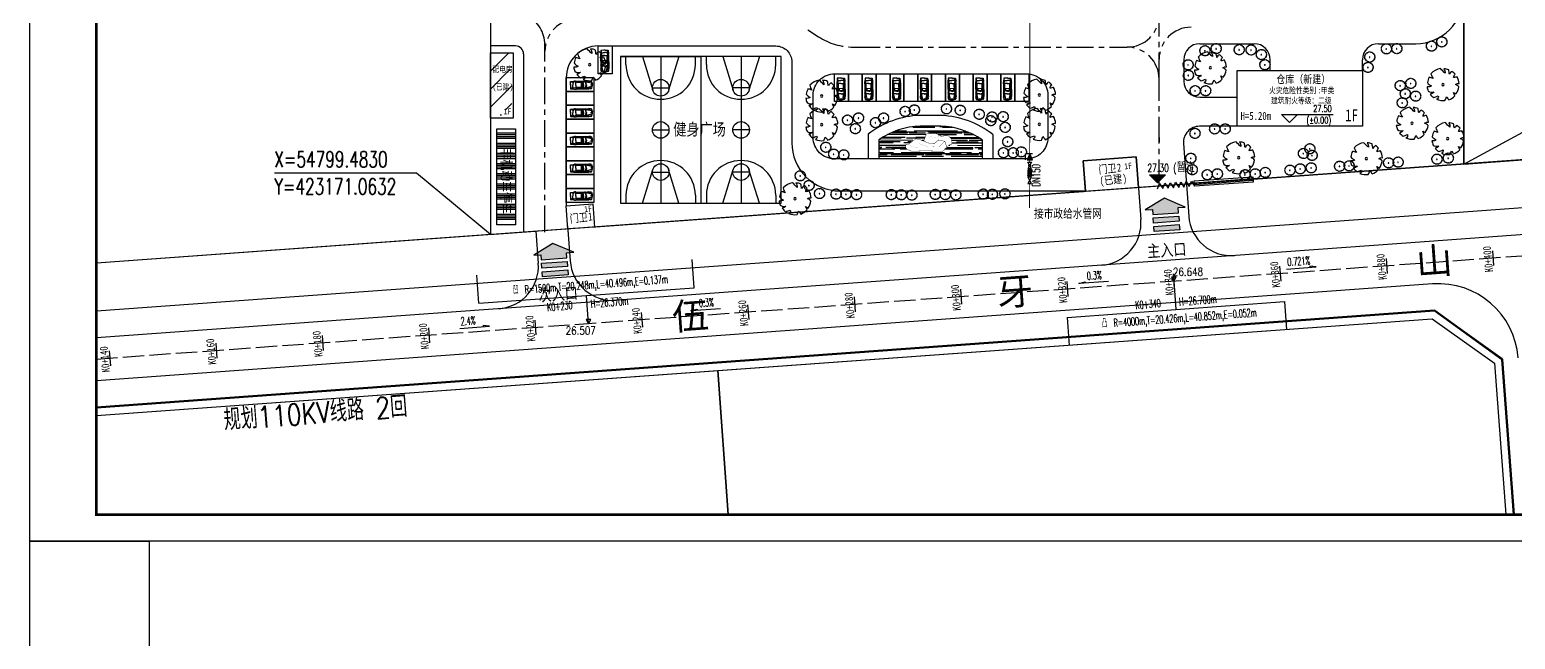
# Model space of a CAD drawing. Header units: millimetres. Extents: x 422266 to 846701, y 53777 to 109039.
# Drawn here: x 423084.7 to 423363.2, y 54723.6 to 54837.9 of the extents above; entities that cross this region are included whole.
import ezdxf

# ---------------------------------------------------------------- set-up
doc = ezdxf.new("R2010")
doc.units = ezdxf.units.MM
for name, pattern in [('ACAD_ISO10W100', [18, 12, -3, 0, -3]), ('CENTERX2', [4, 2.5, -0.5, 0.5, -0.5]), ('CONTINOUS', [0]), ('X3', [5, 4, -1])]:
    doc.linetypes.add(name, pattern=pattern)
for name, color, linetype in [('0 - 填充', 251, 'Continuous'), ('0 - 建筑控制线', 40, 'Continuous'), ('0 - 绿化2', 74, 'Continuous'), ('0 - 规划--用地红线', 6, 'Continuous'), ('DIM_COOR', 171, 'Continuous'), ('DIM_ELEV', 171, 'Continuous'), ('LV', 8, 'Continuous'), ('lvhua', 7, 'Continuous'), ('PIPE-消防', 1, 'Continuous'), ('PKNG-TSRP', 83, 'Continuous'), ('PUB_TEXT', 7, 'Continuous'), ('Road-zx', 6, 'Continuous'), ('TEXT_消防', 7, 'Continuous'), ('TK', 4, 'Continuous'), ('TREE', 3, 'Continuous'), ('TWT_TEXT', 7, 'Continuous'), ('VALVE_消防', 7, 'Continuous'), ('VALVE_给水', 7, 'Continuous'), ('围墙线', 32, 'Continuous'), ('建设布局', 7, 'Continuous'), ('景观设计-硬质', 128, 'Continuous'), ('规划110kV线路', 255, 'Continuous'), ('路名', 7, 'Continuous'), ('道路', 5, 'Continuous'), ('道路线', 140, 'Continuous'), ('道路网', 7, 'Continuous'), ('高程设计数据', 7, 'Continuous')]:
    doc.layers.add(name, color=color, linetype=linetype)
doc.layers.add('0 - 已设计道路边线', color=140, linetype='Continuous', lineweight=50)
doc.styles.add('_TCH_DIM', font='SIMPLEX', dxfattribs={"bigfont": 'GBCBIG'})
doc.styles.add('_TWT_PIPEDN', font='SIMPLEX', dxfattribs={"width": 0.8, "height": 3, "bigfont": 'HZTXT'})
doc.styles.add('HT', font='simhei.ttf', dxfattribs={"width": 0.8})
doc.styles.add('HZ', font='rs.shx', dxfattribs={"width": 0.8, "bigfont": 'hztxt.shx'})
doc.styles.get("Standard").update_dxf_attribs({"font": 'txt', "bigfont": 'gbcbig.shx'})
doc.styles.add('等线体', font='simhei.ttf')
doc.linetypes.add('FENCELINE2', pattern='A,6.35,-2.54,[132,ltypeshp.shx,S=2.54,R=0,X=-2.54,Y=0],-2.54,25.4', length=36.83)

# ---------------------------------------------------------------- blocks, each defined once
blk = doc.blocks.new('A$C37C4632B')
at = {"layer": 'lvhua', "const_width": 200}
for points in [[(4391, 22560), (3229, 20511), (2085, 18543), (3038, 15940), (5263, 11751), (5516, 9084), (3991, 6862), (5071, 3688), (8503, 2990), (10092, 5529), (8884, 14036), (8250, 21590), (6655, 24272), (4382, 24133), (4391, 22560)], [(3796, 14513), (103, 12840), (349, 8217), (2278, 5166), (2117, 1955), (4079, 101), (6939, 188), (7983, 3239)]]:
    blk.add_lwpolyline(points, dxfattribs=at)
at = {"layer": 'lvhua', "color": 8, "const_width": 50}
for points in [[(4516, 22412), (5873, 20804), (6778, 18042)], [(5095, 3841), (7281, 6577), (6929, 12504), (4818, 17074)], [(2278, 5166), (2559, 8577), (1905, 10686)]]:
    blk.add_lwpolyline(points, dxfattribs=at)
blk = doc.blocks.new('cp')
blk.add_line((49359.91, 21065.08), (49359.91, 21065.08))
at = {"layer": '围墙线', "linetype": 'Continuous'}
for p, q in [((49359.91, 21072.08), (49358.91, 21071.58)), ((49358.91, 21071.58), (49359.91, 21071.08)), ((49359.91, 21071.08), (49358.91, 21070.58)), ((49358.91, 21070.58), (49359.91, 21070.08)), ((49359.91, 21070.08), (49358.91, 21069.58)), ((49358.91, 21069.58), (49359.91, 21069.08)), ((49359.91, 21069.08), (49358.91, 21068.58)), ((49359.91, 21069.08), (49358.91, 21068.58)), ((49358.91, 21068.58), (49359.91, 21068.08)), ((49358.91, 21068.58), (49359.91, 21068.08)), ((49359.91, 21068.08), (49358.91, 21067.58)), ((49358.91, 21067.58), (49359.91, 21067.08)), ((49359.91, 21067.08), (49358.91, 21066.58)), ((49358.91, 21066.58), (49359.91, 21066.08)), ((49359.91, 21066.08), (49358.91, 21065.58)), ((49358.91, 21065.58), (49359.91, 21065.08)), ((49359.91, 21065.08), (49358.91, 21065.08)), ((49358.91, 21065.08), (49358.91, 21054.08)), ((49359.26, 21065.08), (49359.26, 21054.08)), ((49359.56, 21065.08), (49359.56, 21054.08)), ((49359.91, 21054.08), (49359.91, 21065.08)), ((49358.91, 21054.08), (49359.91, 21054.08))]:
    blk.add_line(p, q, dxfattribs=at)
blk = doc.blocks.new('JTTT')
h = blk.add_hatch(color=1)
h.paths.add_polyline_path([(-3, -2.4), (-3, -3.6), (3, -3.6), (3, -2.4), (4.7, -2.4), (0, 0), (-4.7, -2.4)])
h.paths.add_polyline_path([(3, -5.6), (-3, -5.6), (-3, -4.4), (3, -4.4)])
h.paths.add_polyline_path([(3, -7.6), (-3, -7.6), (-3, -6.4), (3, -6.4)])
blk.add_lwpolyline([(-3, -2.4), (-3, -3.6), (3, -3.6), (3, -2.4), (4.7, -2.4), (0, 0), (-4.7, -2.4), (-3, -2.4)])
for points in [[(3, -5.6), (-3, -5.6), (-3, -4.4), (3, -4.4)], [(3, -7.6), (-3, -7.6), (-3, -6.4), (3, -6.4)]]:
    blk.add_lwpolyline(points, close=True)
blk = doc.blocks.new('$plan$00003853')
at = {"layer": '0 - 绿化2', "color": 8}
blk.add_lwpolyline([(227, 1020, -0.064779), (482, 928, -0.140502), (396, 691, 0.022693), (675, 782, -0.079452), (887, 533, 0.167891), (592, 468, 0.027315), (999, 345, -0.172277), (998, -362, -0.066723), (654, -389, -0.062305), (849, -572, -0.091342), (592, -836, -0.143439), (285, -705, 0.213293), (366, -986, -0.068191), (89, -1047, -0.278754), (-132, -757, 0.22121), (-146, -1029, -0.081068), (-464, -929, 0.034822), (-501, -626, 0.431768), (-644, -818, -0.134445), (-967, -375, -0.054829), (-808, -178, 0.035323), (-1051, -141, -0.115847), (-1001, 342), (-767, 368), (-931, 457, -0.12079), (-611, 836, -0.192954), (-378, 705, 0.24867), (-432, 953, -0.109754), (15, 1047, -0.045563), (77, 823, 0.166126)], format="xyb", close=True, dxfattribs=at)
blk.add_circle((13, -7), 75.6, dxfattribs=at)
blk = doc.blocks.new('BRANCHD', base_point=(0.5, 0.5))
for p, q in [((0.95, 0.74), (0.93, 0.75)), ((0.96, 0.69), (0.95, 0.74)), ((0.97, 0.69), (0.96, 0.69)), ((0.99, 0.67), (0.97, 0.69)), ((0.97, 0.59), (0.99, 0.59)), ((0.97, 0.57), (0.97, 0.59)), ((1.01, 0.55), (0.97, 0.57)), ((0.98, 0.65), (0.99, 0.67)), ((1, 0.62), (0.98, 0.65)), ((0.99, 0.59), (1, 0.62)), ((1, 0.5), (1.01, 0.52)), ((1.01, 0.52), (1.01, 0.55))]:
    blk.add_line(p, q)
blk = doc.blocks.new('M_F16')
at = {"xscale": 1016, "yscale": 1016, "zscale": 1016}
for rotation in [150, 180, 120, 90, 59.99999999999999, 30, 330.0000000000001, 210, 240, 270, 300.0000000000001]:
    blk.add_blockref('BRANCHD', (3, 9), dxfattribs=dict(at, rotation=rotation))
blk.add_blockref('BRANCHD', (3, 9), dxfattribs=at)
at = {"width": 0.8, "flags": 9}
for tag in ['YSIZE', 'XSIZE']:
    blk.add_attdef(tag, (0, 0), '', height=0.2, dxfattribs=at)
blk = doc.blocks.new('SHU1')
at = {"layer": 'LV', "color": 8}
for radius in [137, 92.1]:
    blk.add_circle((214, 644), radius, dxfattribs=at)
at = {"layer": 'LV', "color": 8, "xscale": 4.5, "yscale": 4.5, "zscale": 4.5}
blk.add_blockref('M_F16', (267, 678), dxfattribs=at)
blk = doc.blocks.new('$plan$00001328')
at = {"layer": '道路线', "color": 8}
for p, q in [((-2279, 116), (-2219, 807)), ((-2254, 116), (-2194, 806)), ((-2219, 807), (-1493, 889)), ((-1551, 693), (-2199, 695)), ((-1707, 230), (-1717, -16)), ((-1667, 459), (-1707, 230)), ((-1551, 693), (-1667, 459)), ((-1508, 707), (-1562, 671)), ((-1493, 889), (-1285, 919)), ((-979, 619), (-1374, 729)), ((-1053, 923), (-878, 906)), ((-1023, 812), (1078, 831)), ((-582, 620), (-1023, 812)), ((-1019, -34), (-1015, 284)), ((-1015, 284), (-979, 619)), ((626, 562), (-988, 538)), ((-878, 906), (1645, 899)), ((6, 627), (-582, 620)), ((-21, 822), (6, 627)), ((116, 823), (74, 627)), ((623, 633), (74, 627)), ((223, 404), (223, -456)), ((586, 444), (263, 444)), ((1224, 895), (623, 633)), ((1249, 767), (626, 562)), ((626, -456), (626, 404)), ((810, 258), (722, 594)), ((822, -38), (810, 258)), ((1370, 583), (1207, 751)), ((2643, 745), (1249, 767)), ((2844, 342), (1302, 653)), ((1448, 334), (1370, 583)), ((1469, -41), (1448, 334)), ((1645, 899), (2034, 915)), ((2034, 915), (2086, 904)), ((2427, 855), (2086, 904)), ((2367, 864), (2369, 870)), ((2369, 870), (2650, 842)), ((2604, 806), (2427, 855)), ((2787, 351), (2640, 772)), ((2720, 782), (2894, 148)), ((2762, 16), (2740, 362)), ((2816, 347), (2866, 112)), ((-2279, -163), (-2219, -855)), ((-2254, -163), (-2194, -854)), ((-2219, -855), (-1493, -937)), ((-1551, -741), (-2199, -743)), ((-1706, -277), (-1717, -32)), ((-1667, -507), (-1707, -277)), ((-1551, -741), (-1667, -507)), ((-1508, -755), (-1562, -719)), ((-1493, -937), (-1285, -966)), ((-1374, -776), (-1374, -777)), ((-979, -667), (-1371, -776)), ((-1053, -971), (-878, -954)), ((-582, -668), (-1023, -860)), ((-1023, -860), (1078, -879)), ((-1019, -14), (-1015, -332)), ((-1015, -332), (-979, -667)), ((626, -610), (-988, -585)), ((-878, -954), (1645, -947)), ((8, -674), (-582, -668)), ((-17, -869), (8, -674)), ((623, -681), (73, -675)), ((111, -870), (73, -675)), ((263, -496), (586, -496)), ((1224, -943), (623, -681)), ((1249, -815), (626, -610)), ((810, -306), (722, -641)), ((822, -10), (810, -306)), ((1370, -631), (1207, -799)), ((2643, -793), (1249, -815)), ((2844, -390), (1302, -701)), ((1448, -382), (1370, -630)), ((1469, -7), (1448, -382)), ((1645, -947), (2034, -963)), ((2034, -963), (2086, -952)), ((2427, -903), (2086, -952)), ((2367, -911), (2369, -918)), ((2369, -918), (2650, -889)), ((2604, -854), (2427, -903)), ((2787, -399), (2640, -820)), ((2720, -830), (2894, -195)), ((2762, -64), (2740, -410)), ((2816, -395), (2866, -160))]:
    blk.add_line(p, q, dxfattribs=at)
blk.add_circle((2608, -21), 62.7, dxfattribs=at)
for centre, radius, start, end in [((-665, -24), 1620, 175.05924, 184.94076), ((-640, -24), 1620, 175.05924, 184.94076), ((-1418, 573), 162, 74.46936, 123.73593), ((-1148, -44), 972, 84.37428, 98.07159), ((263, 404), 40, 90, 180), ((586, 404), 40, 0, 90), ((-191, -40), 1591, 331.45596, 29.52266), ((2589, 754), 54, 19.21062, 74.51383), ((2642, 761), 81, 15.33853, 84.1898), ((2115, -24), 648, 356.47351, 3.52649), ((2233, -24), 648, 347.90524, 12.09476), ((2269, -24), 648, 344.66147, 15.33853), ((-1418, -621), 162, 236.26405, 286.81983), ((-1148, -4), 972, 261.92841, 275.62572), ((263, -456), 40, 180, 270), ((586, -456), 40, 270, 0), ((2589, -802), 54, 285.48617, 340.78938), ((2642, -809), 81, 275.8102, 344.66147)]:
    blk.add_arc(centre, radius, start, end, dxfattribs=at)
blk = doc.blocks.new('GeYuanFrame_26487070', base_point=(20.09, 4.53))
at = {"layer": 'TK'}
blk.add_lwpolyline([(20.09, 4.53), (20.09, 598.53), (861.09, 598.53), (861.09, 4.53)], close=True, dxfattribs=at)
at = {"layer": 'TK', "const_width": 1}
blk.add_lwpolyline([(45.09, 588.53), (851.09, 588.53), (851.09, 14.53), (45.09, 14.53)], close=True, dxfattribs=at)
blk = doc.blocks.new('$VALVE$00000752')
for p, q in [((-112.5, 75), (112.5, 75)), ((112.5, 75), (112.5, -75)), ((112.5, -75), (-112.5, -75))]:
    blk.add_line(p, q)
blk.add_lwpolyline([(-112.5, -75), (112.5, 0), (-112.5, 75)], close=True)
for p in [(-112.5, 0), (112.5, 0)]:
    blk.add_point(p)
blk.add_solid([(-112.5, 75), (112.5, 0), (-112.5, -75)])
blk = doc.blocks.new('$VALVE$00000295')
blk.add_lwpolyline([(-125, 72), (-125, -72), (125, 72), (125, -72), (-125, 72)])
for p in [(-125, 0), (125, 0)]:
    blk.add_point(p)
blk = doc.blocks.new('$VALVE$00000656')
for p, q in [((-113, 110), (-113, -100)), ((118, -164), (-119, -164))]:
    blk.add_line(p, q)
blk.add_lwpolyline([(119, 5, 203, 0, 0), (-113, 5, 0, 0, 0)], format="xyseb")
blk.add_lwpolyline([(119, 107), (-113, 5), (119, -97)], close=True)
for p in [(-113, 5), (119, 5)]:
    blk.add_point(p)
blk.add_solid([(-44, -164), (-44, -139), (-119, -164)])
blk = doc.blocks.new('$VALVE$00000296')
for points in [[(-125, 72), (-125, -72), (125, 72), (125, -72), (-125, 72)], [(0, 60), (0, -64)]]:
    blk.add_lwpolyline(points)
for p in [(-125, 0), (125, 0)]:
    blk.add_point(p)

msp = doc.modelspace()

# ---------------------------------------------------------------- hatches: boundary and pattern name
h = msp.add_hatch()
h.set_pattern_fill('ANSI35', color=8, scale=1.5, style=0)
h.set_pattern_definition([(45, (0, 0), (-3.367596045, 3.367596045), []), (45, (3.3676, 0), (-3.367596045, 3.367596045), [5.953125, -1.190625, 0, -1.190625])])
h.paths.add_polyline_path([(423171.06, 54833.44), (423175.06, 54833.44), (423175.06, 54821.44), (423171.06, 54821.44)])
at = {"layer": '0 - 填充'}
h = msp.add_hatch(dxfattribs=at)
h.set_pattern_fill('ANSI34', color=256, scale=0.2, angle=-45, style=0)
h.set_pattern_definition([(360, (367934.9792, 475623.5127), (7e-16, 1.905), []), (360, (367935.2967, 475623.1952), (7e-16, 1.905), []), (360, (367935.6142, 475622.8777), (7e-16, 1.905), []), (360, (367935.9317, 475622.5602), (7e-16, 1.905), [])])
h.paths.add_polyline_path([(423175.75, 54819.29), (423172.25, 54819.29), (423172.25, 54801.29), (423175.75, 54801.29)])
at = {"layer": 'DIM_ELEV'}
msp.add_hatch(color=256, dxfattribs=at).paths.add_polyline_path([(423296.14, 54809.21), (423294.64, 54810.71), (423297.64, 54810.71)])
at = {"layer": '道路'}
h = msp.add_hatch(dxfattribs=at)
h.set_pattern_fill('AR-RROOF', color=8, scale=0.8, angle=-15.8807, style=0)
h.set_pattern_definition([(179.85823, (423376.011, 55079.4885), (-2.237707, -1.0104662), [15.24, -2.032, 5.08, -1.016]), (179.85823, (423374.6585, 55078.9839), (1.0126534, -1.35379), [3.048, -0.33528, 6.096, -0.762]), (179.85823, (423375.5009, 55078.6262), (-5.2848682, -0.6676455), [8.128, -1.4224, 4.064, -1.016])])
h.paths.add_polyline_path([(423243.85, 54817.28), (423243.84, 54814.13), (423263.24, 54814.08), (423263.25, 54817.23, 0.14051), (423255.48, 54819.83), (423251.64, 54819.84, 0.14051)])
h.paths.add_polyline_path([(423248.9, 54816.4), (423249.46, 54816.46), (423250.15, 54816.96), (423250.81, 54817.44), (423251.78, 54817.21), (423252.32, 54816.99), (423252.77, 54818.38), (423254.43, 54818.48), (423255.6, 54817.91), (423256.74, 54818.1), (423257.48, 54817.47), (423257.57, 54816.44), (423256.57, 54815.97), (423256.63, 54815.77), (423255.78, 54815.1), (423252.69, 54815.19), (423249.96, 54815.12), (423248.94, 54815.58)], flags=16)

# ---------------------------------------------------------------- linework, layer by layer
at = {"linetype": 'CONTINOUS', "ltscale": 100}
for p, q in [((423292.14, 54814.04), (423282.17, 54813.32)), ((423282.17, 54813.32), (423282.59, 54807.61))]:
    msp.add_line(p, q, dxfattribs=at)
at = {"color": 0}
for points in [[(423171.06, 54833.56), (423175.3, 54833.56), (423175.3, 54821.32), (423171.06, 54821.32)], [(423311.04, 54819.79), (423311.04, 54830.27), (423334.52, 54830.27), (423334.52, 54819.79)], [(423282.17, 54813.32), (423292.14, 54814.04), (423292.56, 54808.29), (423282.59, 54807.56)], [(423185.25, 54804.89), (423190.23, 54805.25), (423190.55, 54800.89), (423185.56, 54800.53)]]:
    msp.add_lwpolyline(points, close=True, dxfattribs=at)
msp.add_lwpolyline([(423084.66, 54741.98), (423107.08, 54741.98), (423107.08, 54717.26), (423084.66, 54717.26)], close=True)
at = {"layer": '0 - 已设计道路边线', "color": 8, "lineweight": -2}
for p, q in [((423175.75, 54834.85), (423171.06, 54834.85)), ((423172.14, 54834.85), (423171.06, 54834.85)), ((423304.04, 54835.27), (423314.23, 54835.27)), ((423337.52, 54835.27), (423344.52, 54835.27)), ((423345, 54835.24), (423345, 54835.24)), ((423177.25, 54833.35), (423177.25, 54799.93)), ((423301.04, 54832.27), (423301.04, 54828.24)), ((423317.23, 54830.27), (423317.23, 54832.27)), ((423334.52, 54830.27), (423334.52, 54832.27)), ((423185.25, 54828.85), (423185.25, 54804.89)), ((423304.04, 54825.24), (423311.04, 54825.24)), ((423311.04, 54819.79), (423303.98, 54819.79)), ((423300.98, 54816.57), (423301.98, 54802.95)), ((423292.56, 54808.29), (423292.14, 54814.04)), ((423292.14, 54814.04), (423292.56, 54808.29)), ((423292.14, 54814.04), (423293, 54802.3)), ((423185.52, 54801.13), (423185.99, 54794.55)), ((423179.58, 54800.1), (423180.01, 54794.12))]:
    msp.add_line(p, q, dxfattribs=at)
for points in [[(423191.25, 54834.85, 0.414214), (423185.25, 54828.85)], [(423191.25, 54834.85), (423224.56, 54834.85, -0.414214), (423227.56, 54831.85), (423227.56, 54816.67, 0.414214), (423236.56, 54807.67), (423282.44, 54807.67)]]:
    msp.add_lwpolyline(points, format="xyb", dxfattribs=at)
msp.add_lwpolyline([(423235.56, 54829.63), (423271.56, 54829.63, -0.414214), (423275.56, 54825.63), (423275.56, 54817.67, -0.414214), (423271.56, 54813.67), (423235.56, 54813.67, -0.414214), (423231.56, 54817.67), (423231.56, 54825.63, -0.414214)], format="xyb", close=True, dxfattribs=at)
for centre, radius, start, end in [((423344.52, 54844.27), 9, 270, 0), ((423175.75, 54833.35), 1.5, 0, 90), ((423304.04, 54832.27), 3, 90, 180), ((423314.23, 54832.27), 3, 0, 90), ((423337.52, 54832.27), 3, 90, 180), ((423304.04, 54828.24), 3, 180, 270), ((423303.98, 54816.79), 3, 90, 184.16), ((423285.02, 54801.72), 8, 274.1438, 4.16), ((423309.95, 54803.53), 8, 184.16, 274.1439), ((423172.03, 54793.54), 8, 274.1438, 4.1369), ((423193.97, 54795.13), 8, 184.1399, 274.1438)]:
    msp.add_arc(centre, radius, start, end, dxfattribs=at)
at = {"layer": '0 - 建筑控制线', "linetype": 'FENCELINE2', "ltscale": 0.1, "const_width": 0.2}
for points in [[(423179.58, 54800.1), (423171.06, 54799.48), (423171.06, 54998.75), (423353.52, 54998.75), (423353.52, 54812.7), (423314.01, 54809.84)], [(423282.59, 54807.56), (423190.55, 54800.89)]]:
    msp.add_lwpolyline(points, dxfattribs=at)
at = {"layer": '0 - 规划--用地红线', "color": 6, "linetype": 'ACAD_ISO10W100', "ltscale": 0.5, "const_width": 0.1}
msp.add_lwpolyline([(423171.06, 54998.75), (423353.52, 54998.75), (423353.52, 54812.7), (423171.06, 54799.48)], close=True, dxfattribs=at)
at = {"layer": 'DIM_COOR', "color": 3}
for p, q in [((423353.52, 54812.7), (423365.27, 54819.07)), ((423157.15, 54811.01), (423130.53, 54811.01)), ((423171.06, 54799.48), (423157.15, 54811.01))]:
    msp.add_line(p, q, dxfattribs=at)
at = {"layer": 'DIM_ELEV'}
for p, q in [((423320.84, 54820.52), (423319.34, 54822.02)), ((423319.34, 54822.02), (423329.06, 54822.02)), ((423320.84, 54820.52), (423322.34, 54822.02)), ((423296.14, 54809.21), (423294.64, 54810.71)), ((423294.64, 54810.71), (423297.64, 54810.71)), ((423296.14, 54809.21), (423297.64, 54810.71))]:
    msp.add_line(p, q, dxfattribs=at)
at = {"layer": 'PIPE-消防', "linetype": 'Continuous', "ltscale": 0.005, "const_width": 0.175}
for points in [[(423272.15, 54816.75), (423272.15, 54846.15)], [(423272.15, 54816.75), (423272.14, 54814.63)], [(423272.14, 54813.51), (423272.14, 54813.04)], [(423272.14, 54811.84), (423272.14, 54811.55)], [(423272.14, 54810.47), (423272.14, 54810.29)], [(423272.14, 54809.09), (423272.13, 54804.44)]]:
    msp.add_lwpolyline(points, dxfattribs=at)
at = {"layer": 'PKNG-TSRP', "color": 8}
for points in [[(423193.85, 54829.65), (423191.25, 54829.65), (423191.25, 54834.85), (423193.85, 54834.85)], [(423190.45, 54828.92), (423190.45, 54826.32), (423185.25, 54826.32), (423185.25, 54828.92)], [(423238.16, 54824.43), (423235.56, 54824.43), (423235.56, 54829.63), (423238.16, 54829.63)], [(423240.76, 54824.43), (423238.16, 54824.43), (423238.16, 54829.63), (423240.76, 54829.63)], [(423243.36, 54824.43), (423240.76, 54824.43), (423240.76, 54829.63), (423243.36, 54829.63)], [(423245.96, 54824.43), (423243.36, 54824.43), (423243.36, 54829.63), (423245.96, 54829.63)], [(423248.56, 54824.43), (423245.96, 54824.43), (423245.96, 54829.63), (423248.56, 54829.63)], [(423251.16, 54824.43), (423248.56, 54824.43), (423248.56, 54829.63), (423251.16, 54829.63)], [(423253.76, 54824.43), (423251.16, 54824.43), (423251.16, 54829.63), (423253.76, 54829.63)], [(423256.36, 54824.43), (423253.76, 54824.43), (423253.76, 54829.63), (423256.36, 54829.63)], [(423258.96, 54824.43), (423256.36, 54824.43), (423256.36, 54829.63), (423258.96, 54829.63)], [(423261.56, 54824.43), (423258.96, 54824.43), (423258.96, 54829.63), (423261.56, 54829.63)], [(423264.16, 54824.43), (423261.56, 54824.43), (423261.56, 54829.63), (423264.16, 54829.63)], [(423266.76, 54824.43), (423264.16, 54824.43), (423264.16, 54829.63), (423266.76, 54829.63)], [(423269.36, 54824.43), (423266.76, 54824.43), (423266.76, 54829.63), (423269.36, 54829.63)], [(423271.96, 54824.43), (423269.36, 54824.43), (423269.36, 54829.63), (423271.96, 54829.63)], [(423190.45, 54826.32), (423190.45, 54823.72), (423185.25, 54823.72), (423185.25, 54826.32)], [(423190.45, 54823.72), (423190.45, 54821.12), (423185.25, 54821.12), (423185.25, 54823.72)], [(423190.45, 54821.12), (423190.45, 54818.52), (423185.25, 54818.52), (423185.25, 54821.12)], [(423172.25, 54819.29), (423175.75, 54819.29), (423175.75, 54801.29), (423172.25, 54801.29)], [(423190.45, 54818.52), (423190.45, 54815.92), (423185.25, 54815.92), (423185.25, 54818.52)], [(423190.45, 54815.92), (423190.45, 54813.32), (423185.25, 54813.32), (423185.25, 54815.92)], [(423190.45, 54813.32), (423190.45, 54810.72), (423185.25, 54810.72), (423185.25, 54813.32)], [(423190.45, 54810.72), (423190.45, 54808.12), (423185.25, 54808.12), (423185.25, 54810.72)], [(423190.45, 54808.12), (423190.45, 54805.52), (423185.25, 54805.52), (423185.25, 54808.12)]]:
    msp.add_lwpolyline(points, close=True, dxfattribs=at)
at = {"layer": 'Road-zx', "color": 8, "linetype": 'CENTERX2', "ltscale": 2}
for p, q in [((423296.42, 54828.63), (423296.42, 54858.77)), ((423230.55, 54837.9), (423232.57, 54836.58)), ((423181.25, 54799.93), (423181.25, 54835.1)), ((423239.13, 54834.63), (423290.42, 54834.63)), ((423296.42, 54808.57), (423296.42, 54832.37))]:
    msp.add_line(p, q, dxfattribs=at)
for centre, radius, start, end in [((423175.25, 54835.1), 6, 0, 63.6937), ((423290.42, 54840.63), 6, 270, 360), ((423187.25, 54833.85), 6, 90, 180), ((423302.42, 54832.37), 6, 90, 180), ((423239.13, 54846.63), 12, 236.855, 270), ((423290.42, 54828.63), 6, 0, 90), ((423308.42, 54817.7), 12, 180, 184.16)]:
    msp.add_arc(centre, radius, start, end, dxfattribs=at)
at = {"layer": '建设布局', "color": 1, "linetype": 'Continuous', "flags": 128}
for points in [[(423353.52, 55033.98), (423353.52, 54812.7), (423384.91, 54814.98), (423385.47, 54807.5), (423465.16, 54813.27)], [(423097.16, 54998.75), (423353.52, 54998.75), (423353.52, 54812.7), (423097.16, 54794.13)], [(423097.16, 54998.75), (423171.06, 54998.75), (423171.06, 54799.48), (423097.16, 54794.13)], [(423097.16, 54998.75), (423171.06, 54998.75), (423171.06, 54799.48), (423097.16, 54794.13)], [(423215.63, 54746.98), (423213.67, 54774), (423347.61, 54783.7), (423359.29, 54775.34), (423361.41, 54746.98)], [(423097.16, 54765.55), (423213.67, 54774), (423215.63, 54746.98)]]:
    msp.add_lwpolyline(points, dxfattribs=at)
at = {"layer": '景观设计-硬质', "color": 8}
for p, q in [((423225.56, 54832.85), (423195.43, 54832.85)), ((423195.43, 54832.85), (423195.43, 54805.37)), ((423195.43, 54832.85), (423210.5, 54832.85)), ((423196.46, 54831.35), (423196.46, 54832.85)), ((423199.53, 54832.85), (423201.48, 54826.56)), ((423202.96, 54832.85), (423202.96, 54805.37)), ((423206.39, 54832.85), (423204.45, 54826.56)), ((423209.46, 54831.35), (423209.46, 54832.85)), ((423210.5, 54832.85), (423210.5, 54805.37)), ((423211.53, 54831.35), (423211.53, 54832.85)), ((423214.6, 54832.85), (423216.54, 54826.56)), ((423218.03, 54832.85), (423218.03, 54805.37)), ((423221.46, 54832.85), (423219.52, 54826.56)), ((423224.53, 54831.35), (423224.53, 54832.85)), ((423225.56, 54805.37), (423225.56, 54832.85)), ((423201.41, 54827.01), (423204.52, 54827.01)), ((423219.58, 54827.01), (423216.47, 54827.01)), ((423255.56, 54821.83), (423251.56, 54821.84)), ((423201.41, 54819.11), (423204.52, 54819.11)), ((423219.58, 54819.11), (423216.47, 54819.11)), ((423241.85, 54818.3), (423241.85, 54813.67)), ((423265.25, 54818.25), (423265.25, 54813.67)), ((423243.85, 54817.28), (423243.85, 54813.67)), ((423263.25, 54817.23), (423263.25, 54813.67)), ((423199.53, 54805.37), (423201.48, 54811.67)), ((423201.41, 54811.21), (423204.52, 54811.21)), ((423206.39, 54805.37), (423204.45, 54811.67)), ((423214.6, 54805.37), (423216.54, 54811.67)), ((423219.58, 54811.21), (423216.47, 54811.21)), ((423221.46, 54805.37), (423219.52, 54811.67)), ((423196.46, 54806.87), (423196.46, 54805.37)), ((423209.46, 54806.87), (423209.46, 54805.37)), ((423211.53, 54806.87), (423211.53, 54805.37)), ((423224.53, 54806.87), (423224.53, 54805.37)), ((423195.43, 54805.37), (423225.56, 54805.37))]:
    msp.add_line(p, q, dxfattribs=at)
at = {"layer": '景观设计-硬质', "color": 8, "flags": 128}
msp.add_lwpolyline([(423263.25, 54817.23, 0.14051), (423255.48, 54819.83), (423251.64, 54819.84, 0.14051), (423243.85, 54817.28)], format="xyb", dxfattribs=at)
at = {"layer": '景观设计-硬质', "color": 8}
for centre in [(423202.96, 54827.01), (423218.03, 54827.01), (423202.96, 54819.11), (423218.03, 54819.11), (423202.96, 54811.21), (423218.03, 54811.21)]:
    msp.add_circle(centre, 1.56, dxfattribs=at)
for centre, radius, start, end in [((423202.96, 54831.35), 6.5, 180, 0), ((423218.03, 54831.35), 6.5, 180, 0), ((423252.2, 54804.98), 16.87, 92.1643, 127.8402), ((423254.84, 54804.97), 16.87, 51.8979, 87.5521), ((423202.96, 54806.87), 6.5, 0, 180), ((423218.03, 54806.87), 6.5, 0, 180)]:
    msp.add_arc(centre, radius, start, end, dxfattribs=at)
at = {"layer": '规划110kV线路', "color": 210, "lineweight": 50, "ltscale": 5, "flags": 128}
msp.add_lwpolyline([(423362.92, 54746.98), (423360.74, 54776.06), (423348.05, 54785.23), (423097.16, 54767.06)], dxfattribs=at)
at = {"layer": '道路网', "color": 1, "linetype": 'Continuous'}
msp.add_line((423384.91, 54814.98), (423097.16, 54794.13), dxfattribs=at)
at = {"layer": '道路网', "color": 5, "linetype": 'X3'}
msp.add_line((423465.16, 54802.74), (423097.16, 54776.08), dxfattribs=at)
at = {"layer": '道路网', "color": 2, "linetype": 'Continuous', "lineweight": 30}
for p, q in [((423358.9, 54796.45), (423359.11, 54793.66)), ((423319.01, 54793.56), (423319.21, 54790.77)), ((423338.96, 54795), (423339.16, 54792.21)), ((423279.11, 54790.67), (423279.32, 54787.88)), ((423299.06, 54792.11), (423299.26, 54789.32)), ((423239.22, 54787.78), (423239.42, 54784.98)), ((423259.17, 54789.22), (423259.37, 54786.43)), ((423199.32, 54784.89), (423199.53, 54782.09)), ((423219.27, 54786.33), (423219.47, 54783.54)), ((423159.43, 54782), (423159.63, 54779.2)), ((423179.38, 54783.44), (423179.58, 54780.65)), ((423119.53, 54779.11), (423119.73, 54776.31)), ((423139.48, 54780.55), (423139.68, 54777.76)), ((423099.58, 54777.66), (423099.79, 54774.87))]:
    msp.add_line(p, q, dxfattribs=at)
at = {"layer": '道路网', "color": 4, "linetype": 'Continuous'}
msp.add_line((423347.68, 54790.22), (423097.16, 54772.07), dxfattribs=at)
at = {"layer": '道路网', "color": 6, "linetype": 'Continuous'}
for p, q in [((423348.05, 54785.23), (423097.16, 54767.06)), ((423360.74, 54776.16), (423348.05, 54785.23)), ((423360.74, 54776.16), (423362.92, 54746.98))]:
    msp.add_line(p, q, dxfattribs=at)
at = {"layer": '道路网', "color": 6, "linetype": 'Continuous', "flags": 128}
msp.add_lwpolyline([(423465.16, 54811.77), (423388.55, 54806.22), (423346.66, 54803.18), (423097.16, 54785.11)], dxfattribs=at)
at = {"layer": '道路网', "color": 4, "linetype": 'Continuous', "flags": 128}
msp.add_lwpolyline([(423465.16, 54806.75), (423388.91, 54801.23), (423347.02, 54798.19), (423097.16, 54780.09)], dxfattribs=at)
at = {"layer": '道路网', "color": 1, "linetype": 'Continuous', "flags": 128}
msp.add_lwpolyline([(423097.16, 54765.55), (423347.61, 54783.7)], dxfattribs=at)
at = {"layer": '道路网', "color": 4, "linetype": 'Continuous'}
msp.add_arc((423348.77, 54775.26), 15, 4.2782, 94.1439, dxfattribs=at)
at = {"layer": '高程设计数据', "color": 1, "linetype": 'Continuous'}
for p, q in [((423209.26, 54789.52), (423208.88, 54794.8)), ((423168.87, 54786.59), (423168.49, 54791.88)), ((423299.16, 54790.72), (423299.55, 54785.43)), ((423168.87, 54786.59), (423209.26, 54789.52)), ((423189.45, 54782.77), (423189.07, 54788.05)), ((423279.17, 54783.95), (423319.92, 54786.91)), ((423319.92, 54786.91), (423320.3, 54781.62)), ((423279.17, 54783.95), (423279.56, 54778.67))]:
    msp.add_line(p, q, dxfattribs=at)
at = {"layer": '高程设计数据', "color": 4, "linetype": 'Continuous', "flags": 128}
for points in [[(423320.32, 54793.01), (423325.88, 54793.42), (423324.65, 54793.55), (423324.66, 54793.33)], [(423286.91, 54790.68), (423281.35, 54790.28), (423282.55, 54790.59), (423282.56, 54790.37)], [(423214.18, 54785.58), (423208.62, 54785.18), (423209.82, 54785.49), (423209.84, 54785.27)], [(423165.33, 54781.87), (423170.89, 54782.28), (423169.66, 54782.41), (423169.67, 54782.19)]]:
    msp.add_lwpolyline(points, dxfattribs=at)
at = {"layer": '高程设计数据', "color": 1, "linetype": 'Continuous', "flags": 128}
for points in [[(423299.16, 54790.72), (423299.6, 54791.48), (423298.72, 54791.48)], [(423189.45, 54782.77), (423189.89, 54783.53), (423189.01, 54783.53)]]:
    msp.add_lwpolyline(points, close=True, dxfattribs=at)

# ---------------------------------------------------------------- block references
at = {"color": 2, "xscale": 0.5, "yscale": 0.5, "zscale": 0.5}
msp.add_blockref('GeYuanFrame_26487070', (423084.66, 54741.98), dxfattribs=at)
at = {"xscale": -1, "rotation": 94.15628700386769}
msp.add_blockref('cp', (440735.28, 105565.38), dxfattribs=at)
at = {"xscale": 0.8, "yscale": 0.8, "zscale": 0.8, "rotation": 4.143874228563456}
for p in [(423297.44, 54806.28), (423182.76, 54797.8)]:
    msp.add_blockref('JTTT', p, dxfattribs=at)
at = {"layer": '0 - 绿化2', "xscale": 0.002879999999999999, "yscale": -0.00288, "zscale": 0.00288, "rotation": 118.0922593969319}
for p in [(423189.66, 54831.31), (423306.03, 54830.73), (423349.65, 54827.6), (423233.18, 54825.44), (423273.99, 54825.61), (423233.18, 54820.06), (423273.99, 54820.14), (423343.89, 54820.35), (423350.56, 54817.47), (423311.34, 54813.87), (423335.28, 54813.71), (423228.17, 54806.19)]:
    msp.add_blockref('$plan$00003853', p, dxfattribs=at)
at = {"layer": 'TREE', "extrusion": (0, 0, -1), "xscale": 0.0004110838609215419, "yscale": 0.0004110836464220474, "zscale": -0.0004110837350400002, "rotation": 80.51106326247083}
for p in [(-423304.74, 54833.79), (-423306.84, 54834.19), (-423311.16, 54833.99), (-423313.4, 54833.94), (-423315.32, 54833.08), (-423338.76, 54834.15), (-423340.71, 54834.19), (-423347.21, 54834.66), (-423349.15, 54835.46), (-423301.58, 54831.15), (-423315.98, 54831.17), (-423335.31, 54830.68), (-423335.64, 54832.62), (-423301.63, 54829.19), (-423343.33, 54827.67), (-423302.9, 54826.29), (-423304.87, 54826.29), (-423341.35, 54827.25), (-423342.3, 54825.74), (-423344.24, 54825.28), (-423248.53, 54822.42), (-423250.26, 54822.7), (-423256.27, 54822.9), (-423258.87, 54822.64), (-423262.42, 54821.88), (-423341.73, 54824.03), (-423237.73, 54820.79), (-423239.19, 54819.18), (-423239.79, 54821.19), (-423242.96, 54820.31), (-423244.49, 54821.18), (-423264.58, 54820.68), (-423264.83, 54821.38), (-423266.91, 54821.44), (-423267.28, 54819.43), (-423306.56, 54819.14), (-423308.53, 54819.14), (-423267.76, 54816.74), (-423302.87, 54818.3), (-423233.65, 54815.7), (-423235.14, 54814.4), (-423237.02, 54814.27), (-423266.96, 54814.67), (-423268.79, 54814.67), (-423270.31, 54814.83), (-423302.09, 54813.63), (-423323.2, 54814.53), (-423324.41, 54815.41), (-423324.82, 54814.17), (-423348.24, 54813.46), (-423350.36, 54813.66), (-423302.36, 54811.49), (-423307.07, 54810.71), (-423314.17, 54810.71), (-423316.05, 54810.97), (-423320.68, 54811.4), (-423322.6, 54811.65), (-423324.66, 54811.84), (-423329.99, 54812.14), (-423331.77, 54812.21), (-423339.17, 54812.77), (-423340.95, 54812.91), (-423228.86, 54810.34), (-423230.5, 54808.54), (-423305.16, 54810.55), (-423312.25, 54810.55), (-423232.48, 54807.02), (-423235.57, 54806.91), (-423237.44, 54806.88), (-423239.42, 54806.81), (-423245.94, 54806.81), (-423247.81, 54806.78), (-423249.79, 54806.72), (-423254.18, 54806.85), (-423256.05, 54806.82), (-423258.03, 54806.76), (-423263.17, 54806.92), (-423264.89, 54806.88), (-423267.24, 54806.96)]:
    msp.add_blockref('SHU1', p, dxfattribs=at)
at = {"layer": 'VALVE_消防', "zscale": 0.0048}
for name, p, xscale, yscale, rotation in [('$VALVE$00000656', (423272.14, 54814.07), 0.0048, 0.0048, 269.9337973911373), ('$VALVE$00000296', (423272.14, 54812.44), -0.0048, -0.0048, 269.9337973693515)]:
    msp.add_blockref(name, p, dxfattribs=dict(at, xscale=xscale, yscale=yscale, rotation=rotation))
at = {"layer": 'VALVE_给水', "yscale": -0.0048, "zscale": 0.0048}
for name, p, xscale, rotation in [('$VALVE$00000752', (423272.14, 54811.01), 0.0048, 89.93379739113658), ('$VALVE$00000295', (423272.14, 54809.69), -0.0048, 269.9337973911365)]:
    msp.add_blockref(name, p, dxfattribs=dict(at, xscale=xscale, rotation=rotation))
at = {"layer": '景观设计-硬质', "xscale": -0.0003600004095346287, "yscale": 0.0003600002266466617, "zscale": 0.00036, "rotation": 96.39788100629643}
msp.add_blockref('A$C37C4632B', (423257.36, 54818.93), dxfattribs=at)
at = {"layer": '道路线', "xscale": 0.0007999999999999973, "yscale": 0.0007999999999999971, "zscale": 0.0007999999999999999}
for p, rotation in [((423192.48, 54832.25), 270.8481358769655), ((423236.79, 54827.02), 270.8481358769655), ((423241.99, 54827.02), 270.8481358769655), ((423247.19, 54827.02), 270.8481358769655), ((423252.39, 54827.02), 270.8481358769655), ((423257.59, 54827.02), 270.8481358769655), ((423262.79, 54827.02), 270.8481358769655), ((423267.99, 54827.02), 270.8481358769655), ((423187.85, 54827.55), 0.8481358769655015), ((423187.85, 54822.35), 0.8481358769655015), ((423187.85, 54817.15), 0.8481358769655015), ((423187.85, 54811.95), 0.8481358769655015), ((423187.85, 54806.75), 0.8481358769655015)]:
    msp.add_blockref('$plan$00001328', p, dxfattribs=dict(at, rotation=rotation))

# ---------------------------------------------------------------- texts
at = {"layer": 'PUB_TEXT'}
for s, height, style, width, p in [('配电房', 1.127, 'HT', 0.8, (423171.42, 54829.92)), ('仓库（新建）', 1.502, 'HT', 0.8, (423318.4, 54827.86)), ('(', 1.13, 'HT', 0.8, (423171.41, 54826.61)), ('已建', 1.127, 'HT', 0.8, (423172.06, 54826.61)), (')', 1.13, 'HT', 0.8, (423174.65, 54826.61)), ('27.50', 1.275, '_TCH_DIM', 0.705882, (423325.31, 54822.47)), ('1F', 1.127, 'HT', 0.8, (423173.52, 54822.01)), ('健身广场', 2.253, 'HT', 0.8, (423205.33, 54818.09)), ('H=5.20m', 1.502, 'HT', 0.8, (423311.68, 54820.99, -1.05)), ('(%%P0.00)', 1.275, '_TCH_DIM', 0.705882, (423324.05, 54820.3)), ('1F', 2.253, 'HT', 0.8, (423331.27, 54820.72)), ('X=54799.4830', 2.975, '_TCH_DIM', 0.705882, (423130.53, 54812.11)), ('27.30', 1.488, '_TCH_DIM', 0.705882, (423294.2, 54811.23)), ('(', 1.49, '_TCH_DIM', 0.705882, (423299.05, 54811.23)), (')', 1.49, '_TCH_DIM', 0.705882, (423302.21, 54811.23)), ('Y=423171.0632', 2.975, '_TCH_DIM', 0.705882, (423130.53, 54807.01))]:
    msp.add_text(s, height=height, dxfattribs=dict(at, style=style, width=width)).set_placement(p)
at = {"layer": 'PUB_TEXT', "color": 6, "style": 'HT', "width": 0.8}
for s, height, p in [('火灾危险性类别', 1.127, (423317.02, 54825.95)), (':', 1.13, (423326.09, 54825.95)), ('甲类', 1.127, (423326.74, 54825.95)), ('建筑耐火等级：二级', 1.127, (423317.4, 54824.05))]:
    msp.add_text(s, height=height, dxfattribs=at).set_placement(p)
at = {"layer": 'PUB_TEXT', "style": 'HT', "width": 0.8}
for s, height, rotation, p in [('非机动车停车', 1.878, 270, (423173.12, 54815.64)), ('门卫', 1.502, 6.5307, (423285.15, 54810.86)), ('2', 1.5, 6.5307, (423288.58, 54811.25)), ('1F', 1.127, 6.5307, (423289.92, 54811.7)), ('(', 1.5, 6.5307, (423285.35, 54808.76)), ('已建', 1.502, 6.5307, (423286.21, 54808.85)), (')', 1.5, 6.5307, (423289.64, 54809.25)), ('1F', 1.127, 6.5307, (423188.67, 54803.67)), ('门卫', 1.502, 6.5307, (423186.02, 54801.67)), ('1', 1.5, 6.5307, (423189.45, 54802.07)), ('主入口', 2.253, 3.8049, (423294.24, 54795.2)), ('次入口', 2.253, 3.8049, (423180.13, 54786.96))]:
    msp.add_text(s, height=height, rotation=rotation, dxfattribs=at).set_placement(p)
at = {"layer": 'PUB_TEXT', "style": '_TCH_DIM'}
msp.add_text('暂定', height=1.688, dxfattribs=at).set_placement((423299.75, 54811.23))
at = {"layer": 'TEXT_消防', "linetype": 'Continuous', "style": '_TWT_PIPEDN', "width": 0.64}
msp.add_text('DN150', height=1.5, rotation=90, dxfattribs=at).set_placement((423274.09, 54808.47))
at = {"layer": 'TWT_TEXT', "color": 3, "style": '_TWT_PIPEDN', "width": 0.8}
msp.add_text('接市政给水管网', height=1.75, dxfattribs=at).set_placement((423272.95, 54802.44))
at = {"layer": '规划110kV线路', "color": 4, "linetype": 'Continuous', "style": 'HZ', "width": 0.8}
msp.add_text('规划110KV线路 2回', height=4, rotation=4.4045, dxfattribs=at).set_placement((423121.17, 54762.71, -3.14))
at = {"layer": '路名', "color": 6, "linetype": 'Continuous', "style": '等线体'}
for s, p in [('山', (423344.77, 54791.81, -26.29)), ('牙', (423266.16, 54786.06, -26.29)), ('伍', (423205.32, 54781.51, -26.29))]:
    msp.add_text(s, height=5, rotation=4.1439, dxfattribs=at).set_placement(p)
at = {"layer": '道路网', "color": 141, "linetype": 'Continuous', "style": '等线体', "width": 0.8}
for s, p in [('K0+380', (423339.07, 54791.05)), ('K0+400', (423359.02, 54792.5)), ('K0+340', (423299.18, 54788.16)), ('K0+360', (423319.13, 54789.6)), ('K0+300', (423259.28, 54785.27)), ('K0+320', (423279.23, 54786.71)), ('K0+260', (423219.39, 54782.38)), ('K0+280', (423239.33, 54783.82)), ('K0+220', (423179.49, 54779.49)), ('K0+240', (423199.44, 54780.93)), ('K0+200', (423159.54, 54778.04)), ('K0+160', (423119.65, 54775.15)), ('K0+180', (423139.6, 54776.6)), ('K0+140', (423099.7, 54773.71))]:
    msp.add_text(s, height=1.5, rotation=95.199, dxfattribs=at).set_placement(p)
at = {"layer": '高程设计数据', "color": 1, "linetype": 'Continuous', "style": 'HZ'}
for s, rotation, width, p in [('0.721%', 4.1938, 0.5, (423320.51, 54793.59)), ('0.3%', 4.1938, 0.5, (423282.92, 54790.96)), ('26.648', 0.1889, 0.8, (423299, 54791.73)), ('凹  R=1500m,T=20.248m,L=40.496m,E=0.137m', 4.2177, 0.5, (423175.34, 54788.26)), ('H=26.370m', 4.7691, 0.5, (423189.92, 54785.74)), ('0.3%', 4.1938, 0.5, (423210.19, 54785.86)), ('K0+340', 4.7691, 0.5, (423292.03, 54785.48)), ('H=26.700m', 4.7691, 0.5, (423300.22, 54786.11)), ('K0+230', 4.7691, 0.5, (423181.73, 54785.11)), ('凸  R=4000m,T=20.426m,L=40.852m,E=0.052m', 4.2177, 0.5, (423285.74, 54782.01)), ('2.4%', 4.1938, 0.5, (423165.52, 54782.45)), ('26.507', 0.1889, 0.8, (423185.15, 54780.72))]:
    msp.add_text(s, height=1.5, rotation=rotation, dxfattribs=dict(at, width=width)).set_placement(p)

doc.saveas('drawing.dxf')
